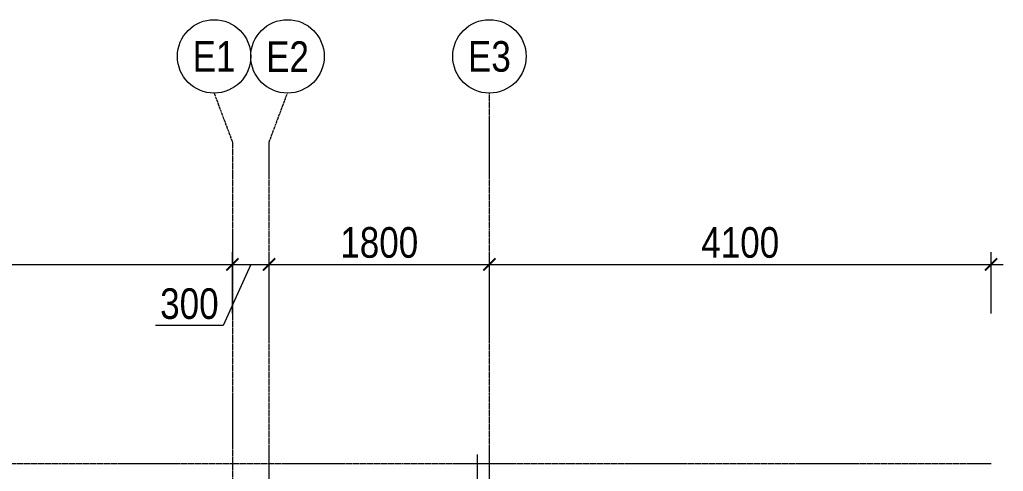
# Model space of a CAD drawing. Header units: millimetres. Extents: x -24360 to 609566, y -391049 to 148426.
# Drawn here: x 222861 to 230900, y -176812 to -173121 of the extents above; entities that cross this region are included whole.
import ezdxf
from ezdxf.enums import TextEntityAlignment as Align

# ---------------------------------------------------------------- set-up
doc = ezdxf.new("R2010")
doc.units = ezdxf.units.MM
doc.linetypes.add('CENTER2', pattern=[28.575, 19.05, -3.175, 3.175, -3.175])
doc.layers.get('Defpoints').update_dxf_attribs({"color": 140})
doc.layers.add('АР_Оси_РД_100', color=7, linetype='Continuous', lineweight=0, true_color=0x525252)
doc.layers.add('АР_Оси_РД_размер', color=8, linetype='Continuous', lineweight=0)
doc.layers.add('АР_Стены ПЕНОблок', color=52, linetype='Continuous', lineweight=20)
doc.styles.add('style1', font='ARIALN.TTF')
doc.styles.add('ккк', font='isocpeur.ttf', dxfattribs={"width": 0.85, "oblique": 15})
doc.dimstyles.new('Dim100_ареал', dxfattribs={"dimscale": 100, "dimtxt": 2.5, "dimasz": 1, "dimexe": 1, "dimexo": 1, "dimgap": 0.5, "dimtad": 1, "dimzin": 12, "dimdsep": 46, "dimtxsty": 'style1', "dimblk": 'ARCHTICK', "dimcen": 1, "dimdle": 1, "dimclrd": 256, "dimclre": 256, "dimaunit": 1, "dimadec": 0, "dimazin": 3, "dimtfac": 1, "dimtmove": 1, "dimatfit": 3, "dimldrblk": 'OPEN30', "dimfxl": 4, "dimfxlon": 1, "dimtolj": 1, "dimtzin": 0, "dimlwd": 9, "dimlwe": 9, "dimarcsym": 0})

# ---------------------------------------------------------------- blocks, each defined once
blk = doc.blocks.new('A-iden')
at = {"linetype": 'Continuous', "lineweight": 5}
blk.add_circle((0, -4), 3, dxfattribs=at)
at = {"color": 0, "linetype": 'Continuous', "lineweight": 20, "style": 'ккк', "width": 0.85}
blk.add_attdef('ID', text='', height=4, dxfattribs=at).set_placement((0.314, -3.853), align=Align.MIDDLE_CENTER)
blk = doc.blocks.new('_ArchTick')
at = {"color": 0, "linetype": 'ByBlock', "const_width": 0.15}
blk.add_lwpolyline([(-0.5, -0.5), (0.5, 0.5)], dxfattribs=at)
blk = doc.blocks.new('*D362')
at = {"layer": 'Defpoints', "color": 0, "lineweight": 15, "transparency": 16777216}
for p in [(224600, -175121.3), (219500, -176621.3), (224600, -176621.3)]:
    blk.add_point(p, dxfattribs=at)
at = {"layer": 'АР_Оси_РД_размер', "lineweight": 9, "transparency": 16777216}
for p, q in [((219500, -175521.3), (219500, -175021.3)), ((224600, -175521.3), (224600, -175021.3)), ((219400, -175121.3), (224700, -175121.3))]:
    blk.add_line(p, q, dxfattribs=at)
at = {"layer": 'АР_Оси_РД_размер', "lineweight": 9, "transparency": 16777216, "xscale": 100, "yscale": 100, "zscale": 100, "rotation": 180}
blk.add_blockref('_ArchTick', (219500, -175121.3), dxfattribs=at)
at = {"layer": 'АР_Оси_РД_размер', "lineweight": 9, "transparency": 16777216, "xscale": 100, "yscale": 100, "zscale": 100}
blk.add_blockref('_ArchTick', (224600, -175121.3), dxfattribs=at)
at = {"layer": 'АР_Оси_РД_размер', "color": 0, "transparency": 16777216, "insert": (222050, -174943.7), "char_height": 250, "attachment_point": 5, "style": 'style1'}
blk.add_mtext('\\A1;5100', dxfattribs=at)
blk = doc.blocks.new('_Open30')
at = {"color": 0, "linetype": 'ByBlock', "lineweight": -2}
for p, q in [((-1, 0.268), (0, 0)), ((0, 0), (-1, -0.268)), ((0, 0), (-1, 0))]:
    blk.add_line(p, q, dxfattribs=at)
blk = doc.blocks.new('*D363')
at = {"layer": 'Defpoints', "color": 0, "lineweight": 15, "transparency": 16777216}
for p in [(224900, -175121.3), (224600, -176621.3), (224900, -176621.3)]:
    blk.add_point(p, dxfattribs=at)
at = {"layer": 'АР_Оси_РД_размер', "lineweight": 9, "transparency": 16777216}
for p, q in [((224600, -175521.3), (224600, -175021.3)), ((224900, -175521.3), (224900, -175021.3)), ((224500, -175121.3), (225000, -175121.3)), ((224750, -175121.3), (224524.5, -175621.3)), ((224524.5, -175621.3), (223972.3, -175621.3))]:
    blk.add_line(p, q, dxfattribs=at)
at = {"layer": 'АР_Оси_РД_размер', "lineweight": 9, "transparency": 16777216, "xscale": 100, "yscale": 100, "zscale": 100, "rotation": 180}
blk.add_blockref('_ArchTick', (224600, -175121.3), dxfattribs=at)
at = {"layer": 'АР_Оси_РД_размер', "lineweight": 9, "transparency": 16777216, "xscale": 100, "yscale": 100, "zscale": 100}
blk.add_blockref('_ArchTick', (224900, -175121.3), dxfattribs=at)
at = {"layer": 'АР_Оси_РД_размер', "color": 0, "transparency": 16777216, "insert": (224248.4, -175443.7), "char_height": 250, "attachment_point": 5, "style": 'style1'}
blk.add_mtext('\\A1;300', dxfattribs=at)
blk = doc.blocks.new('*D364')
at = {"layer": 'Defpoints', "color": 0, "lineweight": 15, "transparency": 16777216}
for p in [(226700, -175121.3), (224900, -176621.3), (226700, -176621.3)]:
    blk.add_point(p, dxfattribs=at)
at = {"layer": 'АР_Оси_РД_размер', "lineweight": 9, "transparency": 16777216}
for p, q in [((224900, -175521.3), (224900, -175021.3)), ((226700, -175521.3), (226700, -175021.3)), ((224800, -175121.3), (226800, -175121.3))]:
    blk.add_line(p, q, dxfattribs=at)
at = {"layer": 'АР_Оси_РД_размер', "lineweight": 9, "transparency": 16777216, "xscale": 100, "yscale": 100, "zscale": 100, "rotation": 180}
blk.add_blockref('_ArchTick', (224900, -175121.3), dxfattribs=at)
at = {"layer": 'АР_Оси_РД_размер', "lineweight": 9, "transparency": 16777216, "xscale": 100, "yscale": 100, "zscale": 100}
blk.add_blockref('_ArchTick', (226700, -175121.3), dxfattribs=at)
at = {"layer": 'АР_Оси_РД_размер', "color": 0, "transparency": 16777216, "insert": (225800, -174943.7), "char_height": 250, "attachment_point": 5, "style": 'style1'}
blk.add_mtext('\\A1;1800', dxfattribs=at)
blk = doc.blocks.new('*D365')
at = {"layer": 'Defpoints', "color": 0, "lineweight": 15, "transparency": 16777216}
for p in [(230800, -175121.3), (226700, -176621.3), (230800, -176621.3)]:
    blk.add_point(p, dxfattribs=at)
at = {"layer": 'АР_Оси_РД_размер', "lineweight": 9, "transparency": 16777216}
for p, q in [((226700, -175521.3), (226700, -175021.3)), ((230800, -175521.3), (230800, -175021.3)), ((226600, -175121.3), (230900, -175121.3))]:
    blk.add_line(p, q, dxfattribs=at)
at = {"layer": 'АР_Оси_РД_размер', "lineweight": 9, "transparency": 16777216, "xscale": 100, "yscale": 100, "zscale": 100, "rotation": 180}
blk.add_blockref('_ArchTick', (226700, -175121.3), dxfattribs=at)
at = {"layer": 'АР_Оси_РД_размер', "lineweight": 9, "transparency": 16777216, "xscale": 100, "yscale": 100, "zscale": 100}
blk.add_blockref('_ArchTick', (230800, -175121.3), dxfattribs=at)
at = {"layer": 'АР_Оси_РД_размер', "color": 0, "transparency": 16777216, "insert": (228750, -174943.7), "char_height": 250, "attachment_point": 5, "style": 'style1'}
blk.add_mtext('\\A1;4100', dxfattribs=at)

msp = doc.modelspace()

# ---------------------------------------------------------------- linework, layer by layer
at = {"layer": 'АР_Оси_РД_100', "linetype": 'CENTER2'}
msp.add_line((226700, -209450), (226700, -173721.321), dxfattribs=at)
for points in [[(224450, -173721.321), (224600, -174121.321), (224600, -209450)], [(224900, -209450), (224900, -174121.321), (225050, -173721.321)], [(230800, -176750), (212095.043, -176750), (211595.043, -176600)]]:
    msp.add_lwpolyline(points, dxfattribs=at)
at = {"layer": 'АР_Стены ПЕНОблок', "color": 18, "linetype": 'Continuous', "lineweight": 20, "true_color": 0x000000}
msp.add_line((226600, -176675), (226600, -178350), dxfattribs=at)

# ---------------------------------------------------------------- block references
at = {"layer": 'АР_Оси_РД_100'}
ref = msp.add_blockref('A-iden', (224450, -173021.321), dxfattribs=dict(at, xscale=100, yscale=100, zscale=100))
ref.add_attrib('ID', 'Е1', dxfattribs={"layer": '0', "linetype": 'Continuous', "height": 250, "style": 'style1'}).set_placement((224450, -173421.321), align=Align.MIDDLE)
ref = msp.add_blockref('A-iden', (225050, -173021.321), dxfattribs=dict(at, xscale=100, yscale=100, zscale=100))
ref.add_attrib('ID', 'Е2', dxfattribs={"layer": '0', "linetype": 'Continuous', "height": 250, "style": 'style1'}).set_placement((225050, -173421.321), align=Align.MIDDLE)
ref = msp.add_blockref('A-iden', (226700, -173021.321), dxfattribs=dict(at, xscale=100, yscale=100, zscale=100))
ref.add_attrib('ID', 'Е3', dxfattribs={"layer": '0', "linetype": 'Continuous', "height": 250, "style": 'style1'}).set_placement((226700, -173421.321), align=Align.MIDDLE)

# ---------------------------------------------------------------- dimensions: what is measured, and where the dimension line sits
at = {"layer": 'АР_Оси_РД_размер'}
for base, p1, p2, picture, middle in [((224600, -175121.321), (219500, -176621.321), (224600, -176621.321), '*D362', (222050, -174943.678)), ((226700, -175121.321), (224900, -176621.321), (226700, -176621.321), '*D364', (225800, -174943.678)), ((230800, -175121.321), (226700, -176621.321), (230800, -176621.321), '*D365', (228750, -174943.678))]:
    dim = msp.add_linear_dim(base=base, p1=p1, p2=p2, dimstyle='Dim100_ареал', dxfattribs=at)
    dim.commit()
    dim.dimension.update_dxf_attribs({"geometry": picture, "text_midpoint": middle})
dim = msp.add_linear_dim(base=(224900, -175121.321), p1=(224600, -176621.321), p2=(224900, -176621.321), dimstyle='Dim100_ареал', dxfattribs=at)
dim.commit()
dim.dimension.update_dxf_attribs({"geometry": '*D363', "text_midpoint": (224474.514, -175621.321), "dimtype": 160})

doc.saveas('drawing.dxf')
